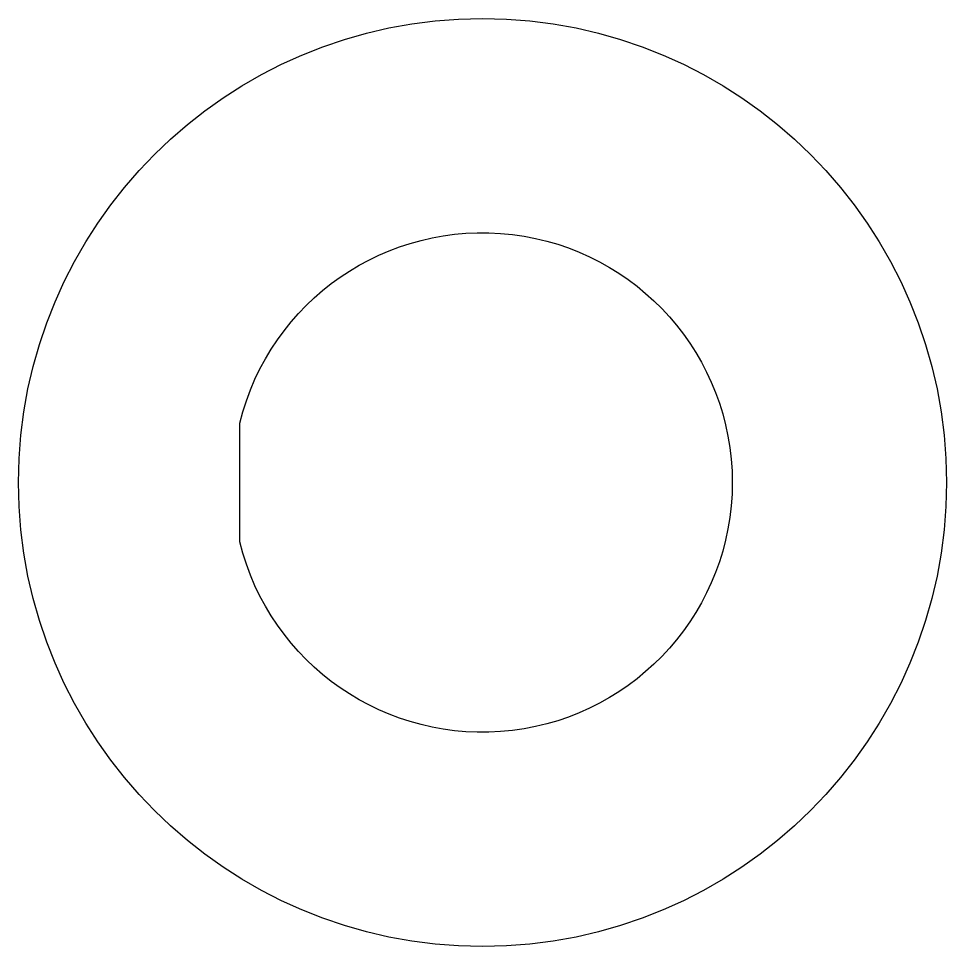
# Model space of a CAD drawing. Header units: millimetres. Extents: x 9.51 to 16.01, y 36.25 to 42.75.
import ezdxf

# ---------------------------------------------------------------- set-up
doc = ezdxf.new("R2010")
doc.units = ezdxf.units.MM
doc.layers.get('0').update_dxf_attribs({"linetype": 'CONTINUOUS'})

msp = doc.modelspace()

# ---------------------------------------------------------------- linework, layer by layer
msp.add_lwpolyline([(11.059, 39.0847), (11.059, 39.9153, -8.306624)], format="xyb", close=True)
msp.add_circle((12.759, 39.5), 3.25)

doc.saveas('drawing.dxf')
